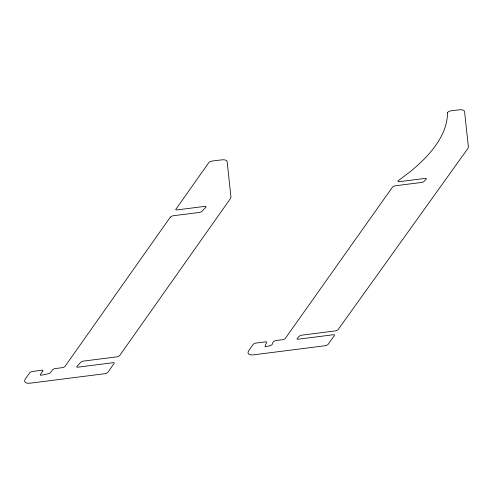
<?xml version="1.0" encoding="UTF-8"?>
<svg xmlns="http://www.w3.org/2000/svg" width="493" height="493" viewBox="0 0 493 493"><rect width="100%" height="100%" fill="white"/><g stroke="black" fill="none" stroke-linecap="round" stroke-linejoin="round"><path stroke-width="0.74" d="M447.545 112.786C447.33 130.762 436.484 146.476 424.362 158.869A126.485 45.948 -24.3 0 1 410.102 171.755L398.708 180.413A2.169 0.789 -24.3 0 0 398.911 181.738L425.348 178.386A2.169 0.789 -24.3 0 1 426.038 179.292L424.393 181.091A2.169 0.789 -24.3 0 1 421.638 182.435L395.238 185.787A2.169 0.789 -24.3 0 0 392.354 187.297L285.465 338.192A2.169 0.789 -24.3 0 1 282.581 339.695L276.031 340.527A2.169 0.789 -24.3 0 0 273.023 342.265L272.382 344.096A2.169 0.789 -24.3 0 1 269.776 345.759L266.399 346.567A2.169 0.789 -24.3 0 1 265.068 346.092L266.584 342.395A2.169 0.789 -24.3 0 0 265.647 341.846L255.861 343.091A2.169 0.789 -24.3 0 0 252.977 344.595L248.928 350.326A13.028 4.733 -24.3 0 0 253.877 354.781L325.337 345.71A2.169 0.789 -24.3 0 0 328.221 344.2L334.39 335.456A2.169 0.789 -24.3 0 0 333.564 334.716L298.049 339.227A2.169 0.789 -24.3 0 1 297.359 338.315L299.004 336.516A2.169 0.789 -24.3 0 1 301.753 335.172L335.363 330.908A2.169 0.789 -24.3 0 0 338.247 329.398L467.438 149.12A13.028 4.733 -24.3 0 0 468.338 146.594L464.591 111.806A13.028 4.733 -24.3 0 0 458.749 109.865L450.584 110.9A2.169 0.789 -24.3 0 0 448.568 111.658A2.169 0.789 -24.3 0 0 447.545 112.786M170.227 217.29L65.187 366.151A2.169 0.789 -24.3 0 1 62.303 367.661L55.241 368.554A2.169 0.789 -24.3 0 0 52.357 370.064L50.754 372.326A2.169 0.789 -24.3 0 1 48.135 373.793L41.461 375.167A2.169 0.789 -24.3 0 1 40.371 374.47L42.842 370.976A2.169 0.789 -24.3 0 0 42.016 370.237L32.483 371.445A2.169 0.789 -24.3 0 0 29.598 372.954L25.556 378.679A13.028 4.733 -24.3 0 0 30.504 383.141L105.058 373.676A2.169 0.789 -24.3 0 0 107.942 372.166L114.117 363.421A2.169 0.789 -24.3 0 0 113.291 362.682L77.771 367.186A2.169 0.789 -24.3 0 1 77.081 366.281L80.581 362.454A2.169 0.789 -24.3 0 1 83.329 361.11L116.94 356.846A2.169 0.789 -24.3 0 0 119.824 355.336L230.021 199.16A13.028 4.733 -24.3 0 0 230.915 196.645L227.168 161.846A13.028 4.733 -24.3 0 0 221.326 159.905L211.676 161.131A2.169 0.789 -24.3 0 0 208.792 162.641L175.933 209.198A2.169 0.789 -24.3 0 0 176.759 209.944L205.07 206.345A2.169 0.789 -24.3 0 1 205.76 207.257L202.259 211.084A2.169 0.789 -24.3 0 1 199.511 212.428L173.111 215.78A2.169 0.789 -24.3 0 0 170.227 217.29"/></g></svg>
